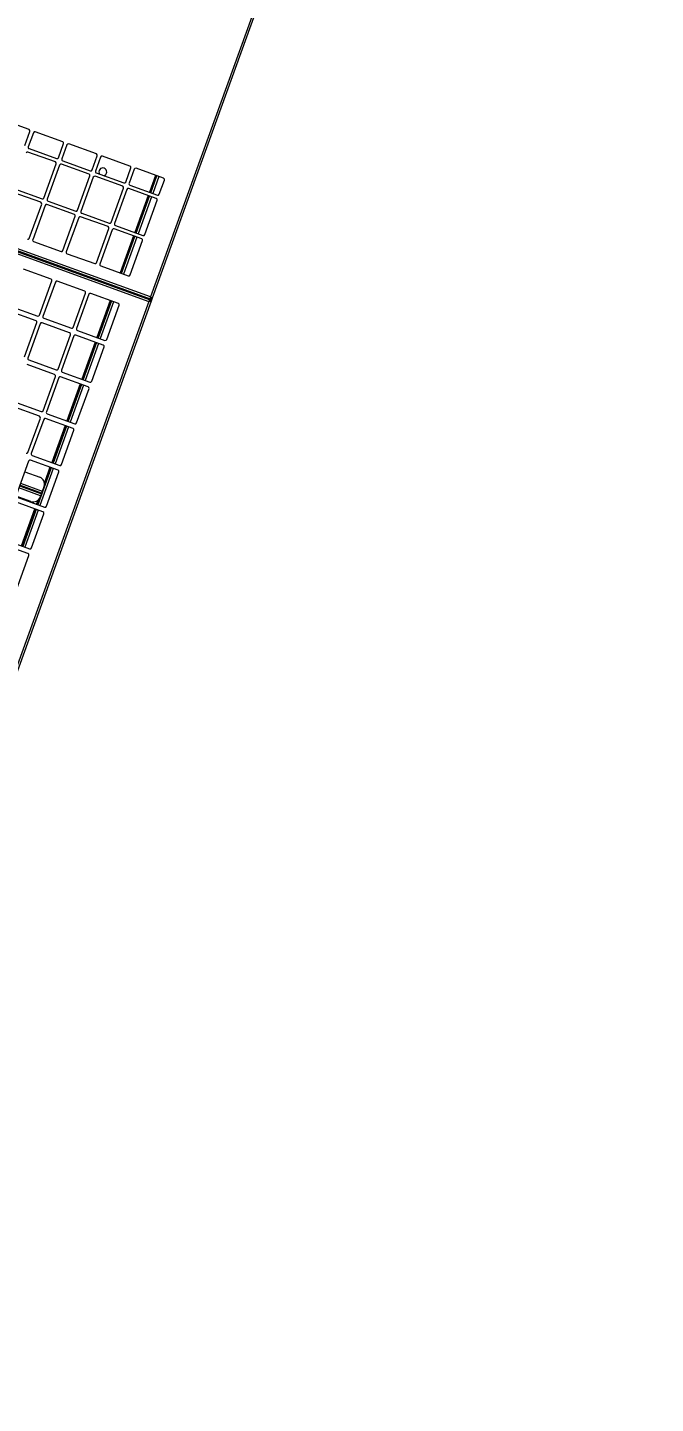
# Model space of a CAD drawing. Header units: metres. Extents: x -17822 to 152406, y -4219 to 19791.
# Drawn here: x 117624.4 to 117712.3, y 5873.2 to 6065.6 of the extents above; entities that cross this region are included whole.
import ezdxf

# ---------------------------------------------------------------- set-up
doc = ezdxf.new("R2010")
doc.units = ezdxf.units.M
doc.header["$LTSCALE"] = 100
doc.header["$MEASUREMENT"] = 0
doc.layers.get('0').update_dxf_attribs({"color": 9, "lineweight": 9})
doc.layers.add('TEKSAN', color=7, linetype='Continuous', lineweight=9)
doc.styles.get("Standard").update_dxf_attribs({"font": 'ARIALN.TTF'})
doc.dimstyles.new('TEKSAN', dxfattribs={"dimtxt": 17, "dimasz": 8, "dimexe": 2, "dimexo": 2, "dimgap": 3, "dimtad": 1, "dimdec": 0, "dimzin": 0, "dimdsep": 46, "dimtxsty": 'Standard', "dimcen": 0.09, "dimclrd": 160, "dimclre": 252, "dimclrt": 160, "dimadec": 0, "dimazin": 0, "dimtfac": 1, "dimtdec": 0, "dimtofl": 0, "dimtmove": 0, "dimatfit": 3, "dimfxl": 1, "dimtolj": 1, "dimtzin": 0, "dimarcsym": 0})

# ---------------------------------------------------------------- blocks, each defined once
blk = doc.blocks.new('K500H165_üst')
at = {"color": 7, "linetype": 'Continuous', "lineweight": 15}
for p, q in [((-28.03, 82.5), (43.98, 82.5)), ((-27.9, 82.2), (43.85, 82.2)), ((43.85, 82.2), (43.85, -82.2)), ((43.98, 82.5), (43.98, 82.35)), ((43.98, 82.5), (44.42, 82.5)), ((43.98, 82.32), (43.98, 82.35)), ((44.15, 82.33), (44, 82.33)), ((44.15, 82.33), (44.15, -82.33)), ((44.15, 81.51), (44.25, 81.51)), ((44.25, -82.33), (44.25, 82.33)), ((44.25, 82.33), (44.4, 82.33)), ((44.42, 82.5), (150.08, 82.5)), ((44.42, 82.5), (44.42, 82.35)), ((44.42, 82.35), (44.42, 82.32)), ((44.55, -82.2), (44.55, 82.2)), ((44.55, 82.2), (149.95, 82.2)), ((27.65, 78.3), (27.65, 74.2)), ((27.65, 77.6), (30.15, 77.6)), ((30.15, 77.3), (27.65, 77.3)), ((30.15, 77.25), (27.65, 77.25)), ((27.65, 77.1), (30.15, 77.1)), ((29.95, 78.5), (27.85, 78.5)), ((30.15, 74.2), (30.15, 78.3)), ((30.65, 78.3), (30.65, 74.2)), ((30.65, 77.6), (36.15, 77.6)), ((36.15, 77.3), (30.65, 77.3)), ((36.15, 77.25), (30.65, 77.25)), ((30.65, 77.1), (36.15, 77.1)), ((35.95, 78.5), (30.85, 78.5)), ((36.15, 74.2), (36.15, 78.3)), ((36.65, 78.3), (36.65, 74.2)), ((36.65, 77.6), (42.15, 77.6)), ((42.15, 77.3), (36.65, 77.3)), ((42.15, 77.25), (36.65, 77.25)), ((36.65, 77.1), (42.15, 77.1)), ((41.95, 78.5), (36.85, 78.5)), ((42.15, 74.2), (42.15, 78.3)), ((44.25, 77.4), (44.15, 77.4)), ((44.25, 77.25), (44.15, 77.25)), ((44.15, 77.1), (44.25, 77.1)), ((46.25, 78.3), (46.25, 74.2)), ((46.25, 77.6), (51.75, 77.6)), ((46.25, 77.3), (51.75, 77.3)), ((51.75, 77.25), (46.25, 77.25)), ((46.25, 77.1), (51.75, 77.1)), ((51.55, 78.5), (46.45, 78.5)), ((51.75, 74.2), (51.75, 78.3)), ((52.45, 78.3), (52.45, 74.2)), ((52.45, 77.6), (57.95, 77.6)), ((52.45, 77.3), (57.95, 77.3)), ((57.95, 77.25), (52.45, 77.25)), ((52.45, 77.1), (57.95, 77.1)), ((57.75, 78.5), (52.65, 78.5)), ((57.95, 74.2), (57.95, 78.3)), ((58.65, 78.3), (58.65, 74.2)), ((58.65, 77.6), (64.15, 77.6)), ((58.65, 77.3), (64.15, 77.3)), ((64.15, 77.25), (58.65, 77.25)), ((58.65, 77.1), (64.15, 77.1)), ((63.95, 78.5), (58.85, 78.5)), ((64.15, 74.2), (64.15, 78.3)), ((64.85, 78.3), (64.85, 74.2)), ((64.85, 77.6), (70.35, 77.6)), ((64.85, 77.3), (70.35, 77.3)), ((70.35, 77.25), (64.85, 77.25)), ((64.85, 77.1), (70.35, 77.1)), ((70.15, 78.5), (65.05, 78.5)), ((70.35, 74.2), (70.35, 78.3)), ((71.05, 78.3), (71.05, 74.2)), ((71.05, 77.6), (76.55, 77.6)), ((71.05, 77.3), (76.55, 77.3)), ((74.68, 77.25), (71.05, 77.25)), ((71.05, 77.1), (73.35, 77.1)), ((76.35, 78.5), (71.25, 78.5)), ((73.85, 77.23), (74.55, 77.23)), ((74.55, 77.23), (74.85, 77.23)), ((74.55, 74), (74.55, 77.23)), ((74.68, 77.25), (74.68, 77.3)), ((74.85, 77.23), (74.85, 74)), ((74.95, 77.23), (75.25, 77.23)), ((74.95, 74), (74.95, 77.23)), ((75.12, 77.3), (75.12, 77.25)), ((76.55, 77.25), (75.12, 77.25)), ((75.25, 77.23), (75.45, 77.23)), ((75.25, 77.23), (75.25, 74)), ((76.55, 77.1), (75.95, 77.1)), ((76.55, 74.2), (76.55, 78.3)), ((77.25, 78.3), (77.25, 74.2)), ((77.25, 77.6), (82.75, 77.6)), ((77.25, 77.3), (82.75, 77.3)), ((82.75, 77.25), (77.25, 77.25)), ((82.75, 77.1), (77.25, 77.1)), ((82.55, 78.5), (77.45, 78.5)), ((82.75, 74.2), (82.75, 78.3)), ((83.45, 78.3), (83.45, 74.2)), ((88.75, 78.5), (83.65, 78.5)), ((72.85, 74), (72.85, 76.23)), ((74.95, 75.59), (74.85, 75.6)), ((76.45, 76.23), (76.45, 74.03)), ((27.65, 73.3), (27.65, 69.2)), ((27.85, 74), (29.95, 74)), ((29.95, 73.5), (27.85, 73.5)), ((30.15, 69.2), (30.15, 73.3)), ((30.65, 73.3), (30.65, 69.2)), ((30.85, 74), (35.95, 74)), ((35.95, 73.5), (30.85, 73.5)), ((36.15, 69.2), (36.15, 73.3)), ((36.65, 73.3), (36.65, 69.2)), ((36.85, 74), (41.95, 74)), ((41.95, 73.5), (36.85, 73.5)), ((42.15, 69.2), (42.15, 73.3)), ((46.25, 73.3), (46.25, 69.2)), ((46.45, 74), (51.55, 74)), ((51.55, 73.5), (46.45, 73.5)), ((51.75, 69.2), (51.75, 73.3)), ((52.45, 73.3), (52.45, 69.2)), ((52.65, 74), (57.75, 74)), ((57.75, 73.5), (52.65, 73.5)), ((57.95, 69.2), (57.95, 73.3)), ((58.65, 73.3), (58.65, 69.2)), ((58.85, 74), (63.95, 74)), ((63.95, 73.5), (58.85, 73.5)), ((64.15, 69.2), (64.15, 73.3)), ((64.85, 73.3), (64.85, 69.2)), ((65.05, 74), (70.15, 74)), ((70.15, 73.5), (65.05, 73.5)), ((71.25, 74), (76.35, 74)), ((27.65, 68.3), (27.65, 64.2)), ((27.85, 69), (29.95, 69)), ((29.95, 68.5), (27.85, 68.5)), ((30.15, 64.2), (30.15, 68.3)), ((30.65, 68.3), (30.65, 64.2)), ((30.85, 69), (35.95, 69)), ((35.95, 68.5), (30.85, 68.5)), ((36.15, 64.2), (36.15, 68.3)), ((36.65, 68.3), (36.65, 64.2)), ((36.85, 69), (41.95, 69)), ((41.95, 68.5), (36.85, 68.5)), ((42.15, 64.2), (42.15, 68.3)), ((46.25, 68.3), (46.25, 64.2)), ((46.45, 69), (51.55, 69)), ((51.55, 68.5), (46.45, 68.5)), ((51.75, 64.2), (51.75, 68.3)), ((52.45, 68.3), (52.45, 64.2)), ((52.65, 69), (57.75, 69)), ((57.75, 68.5), (52.65, 68.5)), ((27.85, 64), (29.95, 64)), ((29.95, 63.5), (27.85, 63.5)), ((30.85, 64), (35.95, 64)), ((35.95, 63.5), (30.85, 63.5)), ((36.85, 64), (41.95, 64)), ((41.95, 63.5), (36.85, 63.5)), ((27.65, 63.3), (27.65, 59.2)), ((30.15, 59.2), (30.15, 63.3)), ((30.65, 63.3), (30.65, 59.2)), ((36.15, 59.2), (36.15, 63.3)), ((36.65, 63.3), (36.65, 59.2)), ((27.65, 58.3), (27.65, 54.2)), ((27.85, 59), (29.95, 59)), ((29.95, 58.5), (27.85, 58.5))]:
    blk.add_line(p, q, dxfattribs=at)
at = {"color": 7, "linetype": 'Continuous', "lineweight": 15, "flags": 128}
for points in [[(44.15, 82.33), (44.14, 82.33), (44.13, 82.32), (44.1, 82.31), (44.06, 82.29), (44.02, 82.27), (43.96, 82.25), (43.91, 82.23), (43.85, 82.2)], [(44, 82.33), (44, 82.33), (43.99, 82.32), (43.97, 82.31), (43.96, 82.29), (43.93, 82.27), (43.91, 82.25), (43.88, 82.23), (43.85, 82.2)], [(43.85, 82.2), (43.85, 82.2)], [(44.55, 82.2), (44.49, 82.23), (44.44, 82.25), (44.38, 82.27), (44.34, 82.29), (44.3, 82.31), (44.27, 82.32), (44.26, 82.33), (44.25, 82.33)], [(44.55, 82.2), (44.52, 82.23), (44.49, 82.25), (44.47, 82.27), (44.44, 82.29), (44.43, 82.31), (44.41, 82.32), (44.4, 82.33), (44.4, 82.33)], [(44.42, 82.5), (44.42, 82.49), (44.43, 82.48), (44.44, 82.45), (44.46, 82.41), (44.48, 82.37), (44.5, 82.31), (44.52, 82.26), (44.55, 82.2)], [(44.42, 82.35), (44.42, 82.35), (44.43, 82.34), (44.44, 82.32), (44.46, 82.31), (44.48, 82.28), (44.5, 82.26), (44.52, 82.23), (44.55, 82.2)]]:
    blk.add_lwpolyline(points, dxfattribs=at)
at = {"color": 7, "linetype": 'Continuous', "lineweight": 15}
for centre, radius, start, end in [((44.55, 82.2), 0.3, 116.1725, 153.8275), ((27.85, 78.3), 0.2, 90, 180), ((29.95, 78.3), 0.2, 0, 90), ((30.85, 78.3), 0.2, 90, 180), ((35.95, 78.3), 0.2, 0, 90), ((36.85, 78.3), 0.2, 90, 180), ((41.95, 78.3), 0.2, 0, 90), ((46.45, 78.3), 0.2, 90, 180), ((51.55, 78.3), 0.2, 0, 90), ((52.65, 78.3), 0.2, 90, 180), ((57.75, 78.3), 0.2, 0, 90), ((58.85, 78.3), 0.2, 90, 180), ((63.95, 78.3), 0.2, 0, 90), ((65.05, 78.3), 0.2, 90, 180), ((70.15, 78.3), 0.2, 0, 90), ((71.25, 78.3), 0.2, 90, 180), ((73.85, 76.23), 1, 90, 180), ((75.45, 76.23), 1, 0, 90), ((76.35, 78.3), 0.2, 0, 90), ((77.45, 78.3), 0.2, 90, 180), ((82.55, 78.3), 0.2, 0, 90), ((83.65, 78.3), 0.2, 90, 180), ((27.85, 74.2), 0.2, 180, 270), ((27.85, 73.3), 0.2, 90, 180), ((29.95, 74.2), 0.2, 270, 0), ((29.95, 73.3), 0.2, 0, 90), ((30.85, 74.2), 0.2, 180, 270), ((30.85, 73.3), 0.2, 90, 180), ((35.95, 74.2), 0.2, 270, 0), ((35.95, 73.3), 0.2, 0, 90), ((36.85, 74.2), 0.2, 180, 270), ((36.85, 73.3), 0.2, 90, 180), ((41.95, 74.2), 0.2, 270, 0), ((41.95, 73.3), 0.2, 0, 90), ((46.45, 74.2), 0.2, 180, 270), ((46.45, 73.3), 0.2, 90, 180), ((51.55, 74.2), 0.2, 270, 0), ((51.55, 73.3), 0.2, 0, 90), ((52.65, 74.2), 0.2, 180, 270), ((52.65, 73.3), 0.2, 90, 180), ((57.75, 74.2), 0.2, 270, 0), ((57.75, 73.3), 0.2, 0, 90), ((58.85, 74.2), 0.2, 180, 270), ((58.85, 73.3), 0.2, 90, 180), ((63.95, 74.2), 0.2, 270, 0), ((63.95, 73.3), 0.2, 0, 90), ((65.05, 74.2), 0.2, 180, 270), ((65.05, 73.3), 0.2, 90, 180), ((70.15, 74.2), 0.2, 270, 0), ((70.15, 73.3), 0.2, 0, 90), ((71.25, 74.2), 0.2, 180, 270), ((29.7, 70), 0.55, 35.0968, 180), ((29.7, 70), 0.55, 180, 324.9032), ((27.85, 69.2), 0.2, 180, 270), ((27.85, 68.3), 0.2, 90, 180), ((29.95, 69.2), 0.2, 270, 0), ((29.95, 68.3), 0.2, 0, 90), ((30.85, 69.2), 0.2, 180, 270), ((30.85, 68.3), 0.2, 90, 180), ((35.95, 69.2), 0.2, 270, 0), ((35.95, 68.3), 0.2, 0, 90), ((36.85, 69.2), 0.2, 180, 270), ((36.85, 68.3), 0.2, 90, 180), ((41.95, 69.2), 0.2, 270, 0), ((41.95, 68.3), 0.2, 0, 90), ((46.45, 69.2), 0.2, 180, 270), ((46.45, 68.3), 0.2, 90, 180), ((51.55, 69.2), 0.2, 270, 0), ((51.55, 68.3), 0.2, 0, 90), ((52.65, 69.2), 0.2, 180, 270), ((52.65, 68.3), 0.2, 90, 180), ((57.75, 69.2), 0.2, 270, 0), ((27.85, 64.2), 0.2, 180, 270), ((27.85, 63.3), 0.2, 90, 180), ((29.95, 64.2), 0.2, 270, 0), ((29.95, 63.3), 0.2, 0, 90), ((30.85, 64.2), 0.2, 180, 270), ((30.85, 63.3), 0.2, 90, 180), ((35.95, 64.2), 0.2, 270, 0), ((35.95, 63.3), 0.2, 0, 90), ((36.85, 64.2), 0.2, 180, 270), ((36.85, 63.3), 0.2, 90, 180), ((41.95, 64.2), 0.2, 270, 0), ((41.95, 63.3), 0.2, 0, 90), ((27.85, 59.2), 0.2, 180, 270), ((27.85, 58.3), 0.2, 90, 180), ((29.95, 59.2), 0.2, 270, 0), ((30.85, 59.2), 0.2, 180, 270)]:
    blk.add_arc(centre, radius, start, end, dxfattribs=at)
for points, knots in [([(43.98, 82.5), (43.98, 82.5), (43.98, 82.49), (43.97, 82.47), (43.95, 82.44), (43.93, 82.39), (43.9, 82.31), (43.87, 82.24), (43.85, 82.2)], [0, 0, 0, 0, 0.148474, 0.286571, 0.414601, 0.533136, 0.71995, 1, 1, 1, 1]), ([(43.98, 82.35), (43.98, 82.35), (43.98, 82.35), (43.97, 82.34), (43.95, 82.32), (43.93, 82.29), (43.9, 82.26), (43.87, 82.22), (43.85, 82.2)], [0, 0, 0, 0, 0.134762, 0.262246, 0.383962, 0.501399, 0.697106, 1, 1, 1, 1]), ([(44.11, 82.33), (44.1, 82.35), (44.08, 82.41), (44.03, 82.45), (43.99, 82.46), (43.98, 82.47)], [0, 0, 0, 0, 0.36653, 0.908777, 1, 1, 1, 1]), ([(74.64, 77.23), (74.65, 77.24), (74.66, 77.25), (74.67, 77.25), (74.68, 77.25)], [0, 0, 0, 0, 0.243404, 1, 1, 1, 1]), ([(75.12, 77.25), (75.13, 77.25), (75.14, 77.25), (75.16, 77.23), (75.16, 77.23)], [0, 0, 0, 0, 0.931456, 1, 1, 1, 1])]:
    blk.add_open_spline(points, degree=3, knots=knots, dxfattribs=at)
blk = doc.blocks.new('*D543')
at = {"layer": 'TEKSAN', "color": 252, "lineweight": -2, "transparency": 16777216}
for p, q in [((117603.57, 5921.13), (117557.39, 5791.84)), ((117744.68, 5870.72), (117698.49, 5741.43))]:
    blk.add_line(p, q, dxfattribs=at)
at = {"layer": 'TEKSAN', "color": 160, "lineweight": -2, "transparency": 16777216}
blk.add_line((117565.6, 5791.03), (117691.63, 5746.01), dxfattribs=at)
at = {"layer": 'TEKSAN', "color": 160, "transparency": 16777216}
for points in [[(117566.05, 5792.29), (117565.15, 5789.78), (117558.06, 5793.72)], [(117692.08, 5747.26), (117691.18, 5744.75), (117699.16, 5743.32)]]:
    blk.add_solid(points, dxfattribs=at)
at = {"layer": 'TEKSAN', "color": 160, "transparency": 16777216, "insert": (117632.54, 5779.52), "char_height": 17, "attachment_point": 5, "rotation": 340.3419}
blk.add_mtext('\\A1;150', dxfattribs=at)

msp = doc.modelspace()

# ---------------------------------------------------------------- block references
at = {"layer": 'TEKSAN', "rotation": 250.1125129141476}
msp.add_blockref('K500H165_üst', (117579.23, 6097.15), dxfattribs=at)

# ---------------------------------------------------------------- dimensions: what is measured, and where the dimension line sits
at = {"layer": 'TEKSAN'}
dim = msp.add_aligned_dim(p1=(117604.25, 5923.01), p2=(117745.35, 5872.6), distance=-137.29, dimstyle='TEKSAN', dxfattribs=at)
dim.commit()
dim.dimension.update_dxf_attribs({"geometry": '*D543', "text_midpoint": (117632.54, 5779.52)})

doc.saveas('drawing.dxf')
